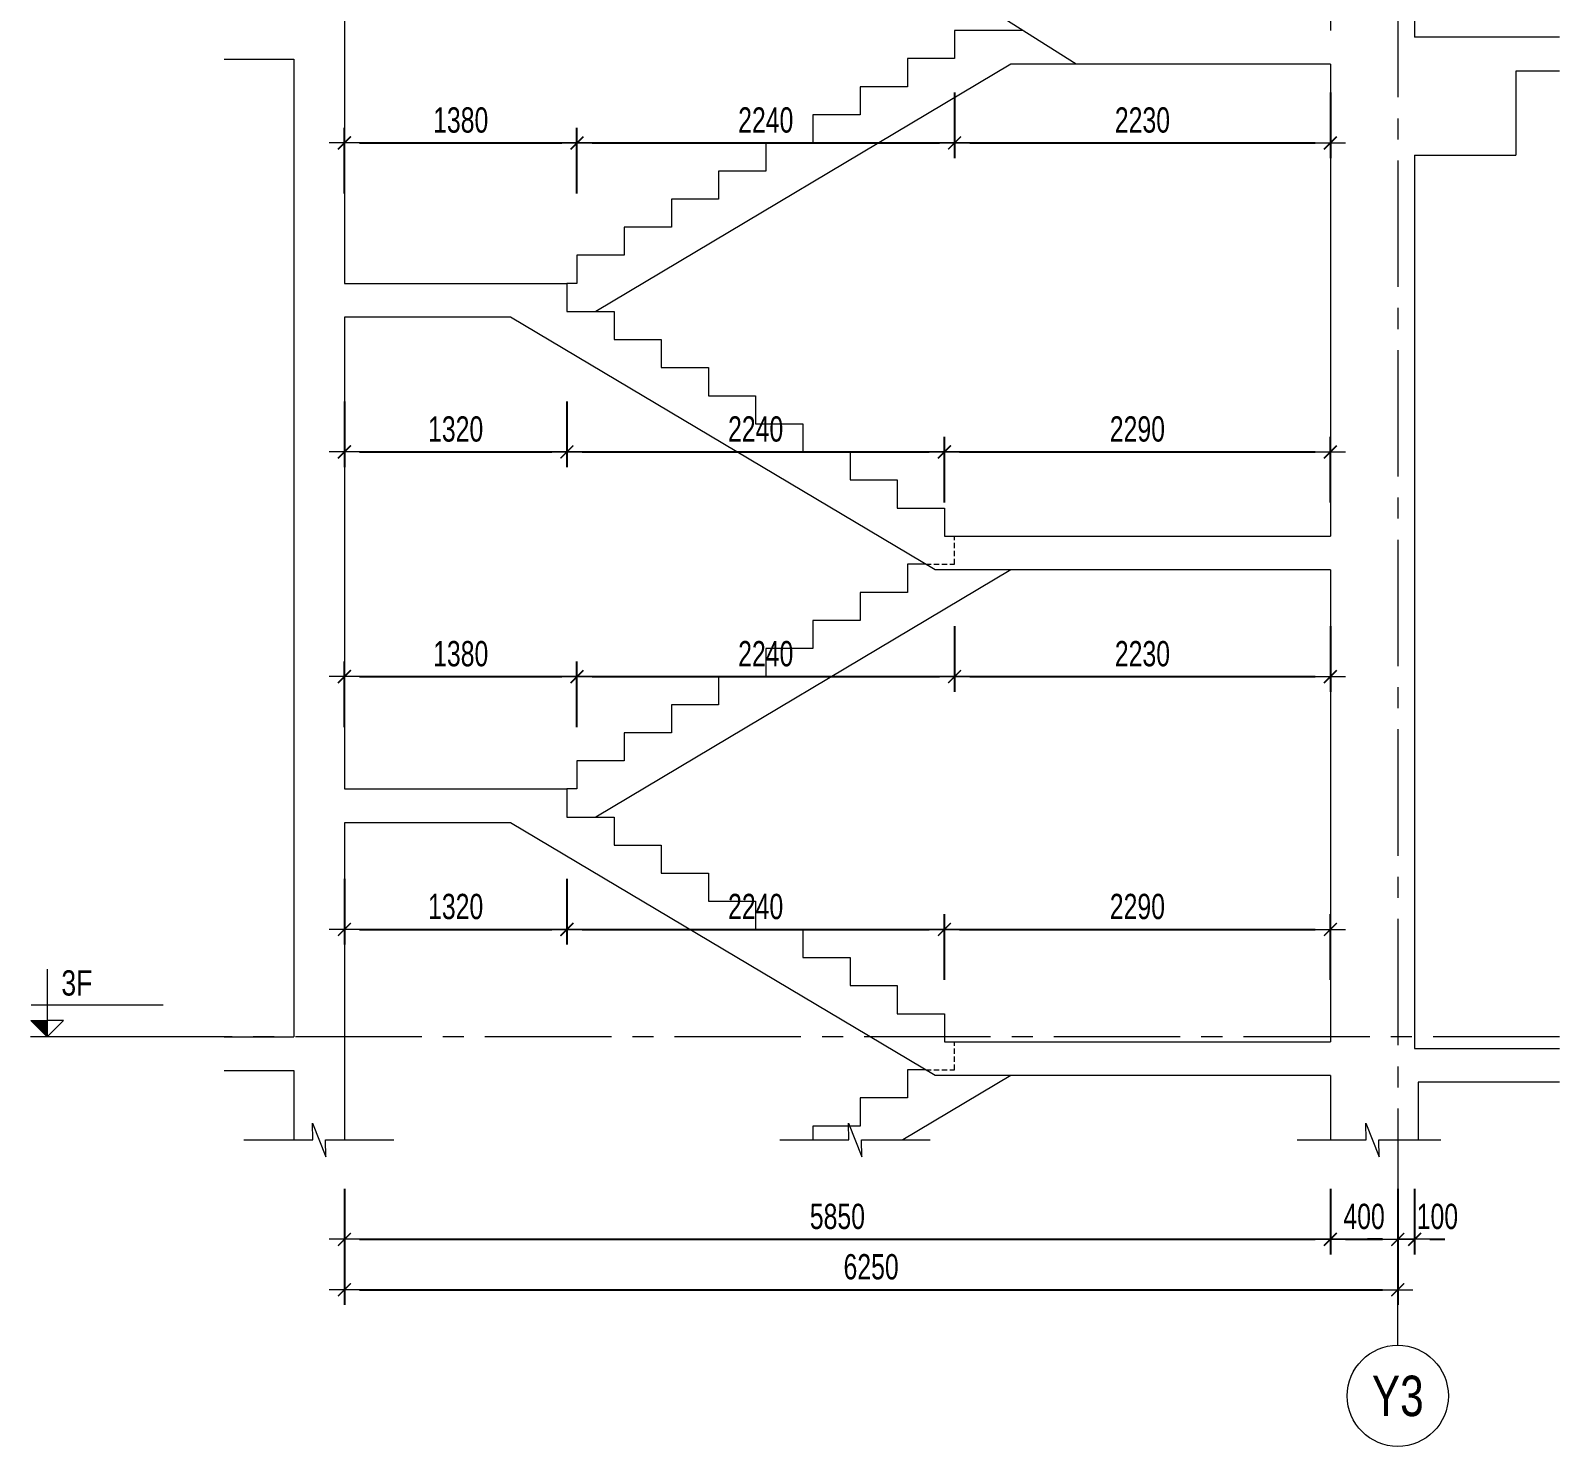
# Model space of a CAD drawing. Header units: millimetres. Extents: x -179076 to 254975, y -18667 to 296191.
# Drawn here: x 71676 to 80747, y 227612 to 236013 of the extents above; entities that cross this region are included whole.
import ezdxf
from ezdxf.enums import TextEntityAlignment as Align

# ---------------------------------------------------------------- set-up
doc = ezdxf.new("R2010")
doc.units = ezdxf.units.MM
doc.linetypes.add('CENTER2', pattern=[1.125, 0.75, -0.125, 0.125, -0.125])
doc.linetypes.add('HIDDEN2', pattern=[4.762499999999999, 3.175, -1.5875])
doc.layers.get('Defpoints').update_dxf_attribs({"color": 151, "lineweight": 9})
for name, color, linetype, lineweight in [('NDC_S_ANNO', 7, 'Continuous', 20), ('NDC_S_AXIS', 5, 'CENTER2', 13), ('NDC_S_CONTINUOUS', 3, 'Continuous', 20), ('NDC_S_DIM', 1, 'Continuous', 15), ('NDC_S_HIDDEN', 8, 'HIDDEN2', 13), ('NDC_S_SLAB', 2, 'Continuous', 20), ('NDC_S_SYMBOL', 1, 'Continuous', 15), ('NDC_S_TEXT SYMBOL', 7, 'Continuous', 20), ('NDC_S_VN TEXT', 7, 'Continuous', 20)]:
    doc.layers.add(name, color=color, linetype=linetype, lineweight=lineweight)
doc.styles.add('NDC_ANNO', font='', dxfattribs={"width": 0.8})
doc.styles.add('NDC_DIM', font='', dxfattribs={"width": 0.75})
doc.styles.get('NDC_ANNO').set_extended_font_data('Dotum')
doc.styles.get('NDC_DIM').set_extended_font_data('Dotum')
doc.dimstyles.new('NDC_dim_60', dxfattribs={"dimscale": 60, "dimtxt": 2.5, "dimasz": 1.5, "dimexe": 1.5, "dimexo": 2.5, "dimgap": 1, "dimtad": 1, "dimdec": 0, "dimzin": 0, "dimdsep": 46, "dimtxsty": 'NDC_DIM', "dimblk": 'DIMMARK', "dimcen": 0.09, "dimdle": 1.2, "dimclrd": 1, "dimclre": 1, "dimclrt": 3, "dimadec": 0, "dimazin": 0, "dimtfac": 1, "dimtdec": 0, "dimtix": 1, "dimtofl": 0, "dimtmove": 0, "dimatfit": 3, "dimfxl": 5, "dimfxlon": 1, "dimtolj": 1, "dimtzin": 0, "dimarcsym": 0})

# ---------------------------------------------------------------- blocks, each defined once
blk = doc.blocks.new('kata_block_CT')
at = {"layer": 'NDC_S_ANNO'}
blk.add_hatch(color=3, dxfattribs=at).paths.add_polyline_path([(0, 1.596954857557648), (-1.612010908633238, 1.596954857557648), (0, 0)])
at = {"layer": 'NDC_S_ANNO', "ltscale": 50}
h = blk.add_hatch(dxfattribs=at)
h.set_pattern_fill('ANSI31', color=256, scale=1.406250541793835, style=0)
h.set_pattern_definition([(45.00000000000001, (0, 5.456968210637569e-12), (-3.157122508925224, 3.157122508925225), [])])
h.paths.add_polyline_path([(0, 1.596954857557648), (0, 0), (1.612010908924276, 1.596954857557648)])
for p, q in [((-1.592704896858777, 3.140833880479477), (11.46947077315417, 3.140833880479477)), ((11.56125648126181, 5.456968210637569e-12), (-1.63869572513795, 5.456968210637569e-12))]:
    blk.add_line(p, q, dxfattribs=at)
for points in [[(0, 6.69495074864426), (0, 0)], [(0, 0), (-1.612010908924276, 1.596954857557648), (0, 1.596954857557648)], [(0, 0), (1.612010908924276, 1.596954857557648), (0, 1.596954857557648)]]:
    blk.add_lwpolyline(points, dxfattribs=at)
at = {"layer": 'NDC_S_ANNO', "color": 8, "ltscale": 50}
blk.add_lwpolyline([(0, 0), (-1.612010908633238, 1.596954857557648), (0, 1.596954857557648)], dxfattribs=at)
at = {"layer": 'NDC_S_TEXT SYMBOL', "color": 3, "style": 'NDC_ANNO', "width": 0.8}
blk.add_attdef('CT', (1.409564409346785, 4.068271311703938), '', height=2.5, dxfattribs=at)
blk = doc.blocks.new('DIMMARK')
at = {"layer": 'NDC_S_DIM', "color": 1}
blk.add_line((-1.5, 0), (1, 0), dxfattribs=at)
at = {"layer": 'NDC_S_DIM', "color": 2, "const_width": 0.1}
blk.add_lwpolyline([(-0.4242640687119285, -0.4242640687119285), (0.4242640687119285, 0.4242640687119285)], dxfattribs=at)
blk = doc.blocks.new('*D890')
at = {"layer": 'Defpoints', "color": 0, "transparency": 16777216}
for p in [(73537.7285779498, 230095.9025790282), (79387.72857788013, 230095.9025790282), (79387.72857788013, 228841.2644288179)]:
    blk.add_point(p, dxfattribs=at)
at = {"layer": 'NDC_S_DIM', "color": 1, "lineweight": -2, "transparency": 16777216}
for p, q in [((73537.7285779498, 229141.2644288179), (73537.7285779498, 228751.2644288179)), ((79387.72857788013, 229141.2644288179), (79387.72857788013, 228751.2644288179)), ((73627.7285779498, 228841.2644288179), (79297.72857788013, 228841.2644288179))]:
    blk.add_line(p, q, dxfattribs=at)
at = {"layer": 'NDC_S_DIM', "color": 1, "lineweight": -2, "transparency": 16777216, "xscale": 90, "yscale": 90, "zscale": 90, "rotation": 180}
blk.add_blockref('DIMMARK', (73537.7285779498, 228841.2644288179), dxfattribs=at)
at = {"layer": 'NDC_S_DIM', "color": 1, "lineweight": -2, "transparency": 16777216, "xscale": 90, "yscale": 90, "zscale": 90}
blk.add_blockref('DIMMARK', (79387.72857788013, 228841.2644288179), dxfattribs=at)
at = {"layer": 'NDC_S_DIM', "color": 3, "transparency": 16777216, "insert": (76462.72857791497, 228976.3661927256), "char_height": 150, "attachment_point": 5, "style": 'NDC_DIM'}
blk.add_mtext('\\A1;5850', dxfattribs=at)
blk = doc.blocks.new('*D891')
at = {"layer": 'Defpoints', "color": 0, "transparency": 16777216}
for p in [(79787.72857789573, 230445.9025798955), (79387.72857788013, 230095.9025790282), (79787.72857789573, 228841.2644288179)]:
    blk.add_point(p, dxfattribs=at)
at = {"layer": 'NDC_S_DIM', "color": 1, "lineweight": -2, "transparency": 16777216}
for p, q in [((79387.72857788013, 229141.2644288179), (79387.72857788013, 228751.2644288179)), ((79787.72857789573, 229141.2644288179), (79787.72857789573, 228751.2644288179)), ((79477.72857788013, 228841.2644288179), (79697.72857789573, 228841.2644288179))]:
    blk.add_line(p, q, dxfattribs=at)
at = {"layer": 'NDC_S_DIM', "color": 1, "lineweight": -2, "transparency": 16777216, "xscale": 90, "yscale": 90, "zscale": 90, "rotation": 180}
blk.add_blockref('DIMMARK', (79387.72857788013, 228841.2644288179), dxfattribs=at)
at = {"layer": 'NDC_S_DIM', "color": 1, "lineweight": -2, "transparency": 16777216, "xscale": 90, "yscale": 90, "zscale": 90}
blk.add_blockref('DIMMARK', (79787.72857789573, 228841.2644288179), dxfattribs=at)
at = {"layer": 'NDC_S_DIM', "color": 3, "transparency": 16777216, "insert": (79587.72857788793, 228976.3661927256), "char_height": 150, "attachment_point": 5, "style": 'NDC_DIM'}
blk.add_mtext('\\A1;400', dxfattribs=at)
blk = doc.blocks.new('*D892')
at = {"layer": 'Defpoints', "color": 0, "transparency": 16777216}
for p in [(79787.72857789573, 230445.9025798955), (73537.7285779498, 230095.9025790284), (79787.72857789573, 228542.4764846535)]:
    blk.add_point(p, dxfattribs=at)
at = {"layer": 'NDC_S_DIM', "color": 1, "lineweight": -2, "transparency": 16777216}
for p, q in [((73537.7285779498, 228842.4764846535), (73537.7285779498, 228452.4764846535)), ((79787.72857789573, 228842.4764846535), (79787.72857789573, 228452.4764846535)), ((73627.7285779498, 228542.4764846535), (79697.72857789573, 228542.4764846535))]:
    blk.add_line(p, q, dxfattribs=at)
at = {"layer": 'NDC_S_DIM', "color": 1, "lineweight": -2, "transparency": 16777216, "xscale": 90, "yscale": 90, "zscale": 90, "rotation": 180}
blk.add_blockref('DIMMARK', (73537.7285779498, 228542.4764846535), dxfattribs=at)
at = {"layer": 'NDC_S_DIM', "color": 1, "lineweight": -2, "transparency": 16777216, "xscale": 90, "yscale": 90, "zscale": 90}
blk.add_blockref('DIMMARK', (79787.72857789573, 228542.4764846535), dxfattribs=at)
at = {"layer": 'NDC_S_DIM', "color": 3, "transparency": 16777216, "insert": (76662.72857792277, 228677.5782485612), "char_height": 150, "attachment_point": 5, "style": 'NDC_DIM'}
blk.add_mtext('\\A1;6250', dxfattribs=at)
blk = doc.blocks.new('*U187')
at = {"layer": 'NDC_S_SYMBOL'}
blk.add_line((3.061616997868383e-16, 5), (4.286263797015736e-16, 9), dxfattribs=at)
blk.add_circle((0, 0), 5, dxfattribs=at)
at = {"layer": 'NDC_S_TEXT SYMBOL', "color": 7, "style": 'NDC_ANNO', "width": 0.8}
blk.add_attdef('GRID', text='', height=4, dxfattribs=at).set_placement((0, 0), align=Align.MIDDLE)
blk = doc.blocks.new('*D893')
at = {"layer": 'Defpoints', "color": 0, "transparency": 16777216}
for p in [(79787.72857789573, 230445.9025798955), (79887.72857789573, 229431.4397375238), (79887.72857789573, 228841.2644288179)]:
    blk.add_point(p, dxfattribs=at)
at = {"layer": 'NDC_S_DIM', "color": 1, "lineweight": -2, "transparency": 16777216}
for p, q in [((79787.72857789573, 229141.2644288179), (79787.72857789573, 228751.2644288179)), ((79887.72857789573, 229141.2644288179), (79887.72857789573, 228751.2644288179)), ((79697.72857789573, 228841.2644288179), (79607.72857789573, 228841.2644288179)), ((79977.72857789573, 228841.2644288179), (80067.72857789573, 228841.2644288179))]:
    blk.add_line(p, q, dxfattribs=at)
at = {"layer": 'NDC_S_DIM', "color": 1, "lineweight": -2, "transparency": 16777216, "xscale": 90, "yscale": 90, "zscale": 90}
blk.add_blockref('DIMMARK', (79787.72857789573, 228841.2644288179), dxfattribs=at)
at = {"layer": 'NDC_S_DIM', "color": 1, "lineweight": -2, "transparency": 16777216, "xscale": 90, "yscale": 90, "zscale": 90, "rotation": 180}
blk.add_blockref('DIMMARK', (79887.72857789573, 228841.2644288179), dxfattribs=at)
at = {"layer": 'NDC_S_DIM', "color": 3, "transparency": 16777216, "insert": (80022.72857789573, 228976.3661927256), "char_height": 150, "attachment_point": 5, "style": 'NDC_DIM'}
blk.add_mtext('\\A1;100', dxfattribs=at)
blk = doc.blocks.new('*D995')
at = {"layer": 'Defpoints', "color": 0, "transparency": 16777216}
for p in [(74917.72857790632, 235346.8303888805), (73537.73150399135, 234513.4970555475), (74917.72857790632, 234513.4970555475)]:
    blk.add_point(p, dxfattribs=at)
at = {"layer": 'NDC_S_DIM', "color": 1, "lineweight": -2, "transparency": 16777216}
for p, q in [((73537.73150399135, 235046.8303888805), (73537.73150399135, 235436.8303888805)), ((74917.72857790632, 235046.8303888805), (74917.72857790632, 235436.8303888805)), ((73627.73150399135, 235346.8303888805), (74827.72857790632, 235346.8303888805))]:
    blk.add_line(p, q, dxfattribs=at)
at = {"layer": 'NDC_S_DIM', "color": 1, "lineweight": -2, "transparency": 16777216, "xscale": 90, "yscale": 90, "zscale": 90, "rotation": 180}
blk.add_blockref('DIMMARK', (73537.73150399135, 235346.8303888805), dxfattribs=at)
at = {"layer": 'NDC_S_DIM', "color": 1, "lineweight": -2, "transparency": 16777216, "xscale": 90, "yscale": 90, "zscale": 90}
blk.add_blockref('DIMMARK', (74917.72857790632, 235346.8303888805), dxfattribs=at)
at = {"layer": 'NDC_S_DIM', "color": 3, "transparency": 16777216, "insert": (74227.73004094884, 235481.9321527882), "char_height": 150, "attachment_point": 5, "style": 'NDC_DIM'}
blk.add_mtext('\\A1;1380', dxfattribs=at)
blk = doc.blocks.new('*D996')
at = {"layer": 'Defpoints', "color": 0, "transparency": 16777216}
for p in [(77157.72857790632, 236013.497055547), (77157.72857790632, 235346.8303888805), (74917.72857790632, 234513.4970555475)]:
    blk.add_point(p, dxfattribs=at)
at = {"layer": 'NDC_S_DIM', "color": 1, "lineweight": -2, "transparency": 16777216}
for p, q in [((77157.72857790632, 235646.8303888805), (77157.72857790632, 235256.8303888805)), ((74917.72857790632, 235046.8303888805), (74917.72857790632, 235436.8303888805)), ((75007.72857790632, 235346.8303888805), (77067.72857790632, 235346.8303888805))]:
    blk.add_line(p, q, dxfattribs=at)
at = {"layer": 'NDC_S_DIM', "color": 1, "lineweight": -2, "transparency": 16777216, "xscale": 90, "yscale": 90, "zscale": 90, "rotation": 180}
blk.add_blockref('DIMMARK', (74917.72857790632, 235346.8303888805), dxfattribs=at)
at = {"layer": 'NDC_S_DIM', "color": 1, "lineweight": -2, "transparency": 16777216, "xscale": 90, "yscale": 90, "zscale": 90}
blk.add_blockref('DIMMARK', (77157.72857790632, 235346.8303888805), dxfattribs=at)
at = {"layer": 'NDC_S_DIM', "color": 3, "transparency": 16777216, "insert": (76037.72857790632, 235481.9321527882), "char_height": 150, "attachment_point": 5, "style": 'NDC_DIM'}
blk.add_mtext('\\A1;2240', dxfattribs=at)
blk = doc.blocks.new('*D997')
at = {"layer": 'Defpoints', "color": 0, "transparency": 16777216}
for p in [(77157.72857790632, 236013.497055547), (79387.73443004984, 235813.4970555449), (79387.73443004984, 235346.8303888805)]:
    blk.add_point(p, dxfattribs=at)
at = {"layer": 'NDC_S_DIM', "color": 1, "lineweight": -2, "transparency": 16777216}
for p, q in [((77157.72857790632, 235646.8303888805), (77157.72857790632, 235256.8303888805)), ((79387.73443004984, 235646.8303888805), (79387.73443004984, 235256.8303888805)), ((77247.72857790632, 235346.8303888805), (79297.73443004984, 235346.8303888805))]:
    blk.add_line(p, q, dxfattribs=at)
at = {"layer": 'NDC_S_DIM', "color": 1, "lineweight": -2, "transparency": 16777216, "xscale": 90, "yscale": 90, "zscale": 90, "rotation": 180}
blk.add_blockref('DIMMARK', (77157.72857790632, 235346.8303888805), dxfattribs=at)
at = {"layer": 'NDC_S_DIM', "color": 1, "lineweight": -2, "transparency": 16777216, "xscale": 90, "yscale": 90, "zscale": 90}
blk.add_blockref('DIMMARK', (79387.73443004984, 235346.8303888805), dxfattribs=at)
at = {"layer": 'NDC_S_DIM', "color": 3, "transparency": 16777216, "insert": (78272.73150397808, 235481.9321527882), "char_height": 150, "attachment_point": 5, "style": 'NDC_DIM'}
blk.add_mtext('\\A1;2230', dxfattribs=at)
blk = doc.blocks.new('*D998')
at = {"layer": 'Defpoints', "color": 0, "transparency": 16777216}
for p in [(73537.73150399135, 234513.4970555475), (74857.72857790632, 234513.4970555475), (74857.72857790632, 233513.4970555479)]:
    blk.add_point(p, dxfattribs=at)
at = {"layer": 'NDC_S_DIM', "color": 1, "lineweight": -2, "transparency": 16777216}
for p, q in [((73537.73150399135, 233813.4970555479), (73537.73150399135, 233423.4970555479)), ((74857.72857790632, 233813.4970555479), (74857.72857790632, 233423.4970555479)), ((73627.73150399135, 233513.4970555479), (74767.72857790632, 233513.4970555479))]:
    blk.add_line(p, q, dxfattribs=at)
at = {"layer": 'NDC_S_DIM', "color": 1, "lineweight": -2, "transparency": 16777216, "xscale": 90, "yscale": 90, "zscale": 90, "rotation": 180}
blk.add_blockref('DIMMARK', (73537.73150399135, 233513.4970555479), dxfattribs=at)
at = {"layer": 'NDC_S_DIM', "color": 1, "lineweight": -2, "transparency": 16777216, "xscale": 90, "yscale": 90, "zscale": 90}
blk.add_blockref('DIMMARK', (74857.72857790632, 233513.4970555479), dxfattribs=at)
at = {"layer": 'NDC_S_DIM', "color": 3, "transparency": 16777216, "insert": (74197.73004094884, 233648.5988194556), "char_height": 150, "attachment_point": 5, "style": 'NDC_DIM'}
blk.add_mtext('\\A1;1320', dxfattribs=at)
blk = doc.blocks.new('*D999')
at = {"layer": 'Defpoints', "color": 0, "transparency": 16777216}
for p in [(74857.72857790632, 234513.4970555475), (77097.72857790632, 233513.4970555479), (77097.72857790632, 233013.497055546)]:
    blk.add_point(p, dxfattribs=at)
at = {"layer": 'NDC_S_DIM', "color": 1, "lineweight": -2, "transparency": 16777216}
for p, q in [((74857.72857790632, 233813.4970555479), (74857.72857790632, 233423.4970555479)), ((77097.72857790632, 233213.4970555479), (77097.72857790632, 233603.4970555479)), ((74947.72857790632, 233513.4970555479), (77007.72857790632, 233513.4970555479))]:
    blk.add_line(p, q, dxfattribs=at)
at = {"layer": 'NDC_S_DIM', "color": 1, "lineweight": -2, "transparency": 16777216, "xscale": 90, "yscale": 90, "zscale": 90, "rotation": 180}
blk.add_blockref('DIMMARK', (74857.72857790632, 233513.4970555479), dxfattribs=at)
at = {"layer": 'NDC_S_DIM', "color": 1, "lineweight": -2, "transparency": 16777216, "xscale": 90, "yscale": 90, "zscale": 90}
blk.add_blockref('DIMMARK', (77097.72857790632, 233513.4970555479), dxfattribs=at)
at = {"layer": 'NDC_S_DIM', "color": 3, "transparency": 16777216, "insert": (75977.72857790632, 233648.5988194556), "char_height": 150, "attachment_point": 5, "style": 'NDC_DIM'}
blk.add_mtext('\\A1;2240', dxfattribs=at)
blk = doc.blocks.new('*D1000')
at = {"layer": 'Defpoints', "color": 0, "transparency": 16777216}
for p in [(79387.72857788013, 233513.4970555479), (77097.72857790632, 233013.497055546), (79387.72857788013, 233013.497055546)]:
    blk.add_point(p, dxfattribs=at)
at = {"layer": 'NDC_S_DIM', "color": 1, "lineweight": -2, "transparency": 16777216}
for p, q in [((77097.72857790632, 233213.4970555479), (77097.72857790632, 233603.4970555479)), ((79387.72857788013, 233213.4970555479), (79387.72857788013, 233603.4970555479)), ((77187.72857790632, 233513.4970555479), (79297.72857788013, 233513.4970555479))]:
    blk.add_line(p, q, dxfattribs=at)
at = {"layer": 'NDC_S_DIM', "color": 1, "lineweight": -2, "transparency": 16777216, "xscale": 90, "yscale": 90, "zscale": 90, "rotation": 180}
blk.add_blockref('DIMMARK', (77097.72857790632, 233513.4970555479), dxfattribs=at)
at = {"layer": 'NDC_S_DIM', "color": 1, "lineweight": -2, "transparency": 16777216, "xscale": 90, "yscale": 90, "zscale": 90}
blk.add_blockref('DIMMARK', (79387.72857788013, 233513.4970555479), dxfattribs=at)
at = {"layer": 'NDC_S_DIM', "color": 3, "transparency": 16777216, "insert": (78242.72857789323, 233648.5988194556), "char_height": 150, "attachment_point": 5, "style": 'NDC_DIM'}
blk.add_mtext('\\A1;2290', dxfattribs=at)
blk = doc.blocks.new('*D1001')
at = {"layer": 'Defpoints', "color": 0, "transparency": 16777216}
for p in [(74917.72857790632, 232180.1637222151), (73537.73150399135, 231513.4970555487), (74917.72857790632, 231513.4970555487)]:
    blk.add_point(p, dxfattribs=at)
at = {"layer": 'NDC_S_DIM', "color": 1, "lineweight": -2, "transparency": 16777216}
for p, q in [((73537.73150399135, 231880.1637222151), (73537.73150399135, 232270.1637222151)), ((74917.72857790632, 231880.1637222151), (74917.72857790632, 232270.1637222151)), ((73627.73150399135, 232180.1637222151), (74827.72857790632, 232180.1637222151))]:
    blk.add_line(p, q, dxfattribs=at)
at = {"layer": 'NDC_S_DIM', "color": 1, "lineweight": -2, "transparency": 16777216, "xscale": 90, "yscale": 90, "zscale": 90, "rotation": 180}
blk.add_blockref('DIMMARK', (73537.73150399135, 232180.1637222151), dxfattribs=at)
at = {"layer": 'NDC_S_DIM', "color": 1, "lineweight": -2, "transparency": 16777216, "xscale": 90, "yscale": 90, "zscale": 90}
blk.add_blockref('DIMMARK', (74917.72857790632, 232180.1637222151), dxfattribs=at)
at = {"layer": 'NDC_S_DIM', "color": 3, "transparency": 16777216, "insert": (74227.73004094884, 232315.2654861228), "char_height": 150, "attachment_point": 5, "style": 'NDC_DIM'}
blk.add_mtext('\\A1;1380', dxfattribs=at)
blk = doc.blocks.new('*D1002')
at = {"layer": 'Defpoints', "color": 0, "transparency": 16777216}
for p in [(77157.72857790632, 232846.8303888815), (77157.72857790632, 232180.1637222151), (74917.72857790632, 231513.4970555487)]:
    blk.add_point(p, dxfattribs=at)
at = {"layer": 'NDC_S_DIM', "color": 1, "lineweight": -2, "transparency": 16777216}
for p, q in [((77157.72857790632, 232480.1637222151), (77157.72857790632, 232090.1637222151)), ((74917.72857790632, 231880.1637222151), (74917.72857790632, 232270.1637222151)), ((75007.72857790632, 232180.1637222151), (77067.72857790632, 232180.1637222151))]:
    blk.add_line(p, q, dxfattribs=at)
at = {"layer": 'NDC_S_DIM', "color": 1, "lineweight": -2, "transparency": 16777216, "xscale": 90, "yscale": 90, "zscale": 90, "rotation": 180}
blk.add_blockref('DIMMARK', (74917.72857790632, 232180.1637222151), dxfattribs=at)
at = {"layer": 'NDC_S_DIM', "color": 1, "lineweight": -2, "transparency": 16777216, "xscale": 90, "yscale": 90, "zscale": 90}
blk.add_blockref('DIMMARK', (77157.72857790632, 232180.1637222151), dxfattribs=at)
at = {"layer": 'NDC_S_DIM', "color": 3, "transparency": 16777216, "insert": (76037.72857790632, 232315.2654861228), "char_height": 150, "attachment_point": 5, "style": 'NDC_DIM'}
blk.add_mtext('\\A1;2240', dxfattribs=at)
blk = doc.blocks.new('*D1003')
at = {"layer": 'Defpoints', "color": 0, "transparency": 16777216}
for p in [(77157.72857790632, 232846.8303888815), (79387.72857788013, 232813.497055546), (79387.72857788013, 232180.1637222151)]:
    blk.add_point(p, dxfattribs=at)
at = {"layer": 'NDC_S_DIM', "color": 1, "lineweight": -2, "transparency": 16777216}
for p, q in [((77157.72857790632, 232480.1637222151), (77157.72857790632, 232090.1637222151)), ((79387.72857788013, 232480.1637222151), (79387.72857788013, 232090.1637222151)), ((77247.72857790632, 232180.1637222151), (79297.72857788013, 232180.1637222151))]:
    blk.add_line(p, q, dxfattribs=at)
at = {"layer": 'NDC_S_DIM', "color": 1, "lineweight": -2, "transparency": 16777216, "xscale": 90, "yscale": 90, "zscale": 90, "rotation": 180}
blk.add_blockref('DIMMARK', (77157.72857790632, 232180.1637222151), dxfattribs=at)
at = {"layer": 'NDC_S_DIM', "color": 1, "lineweight": -2, "transparency": 16777216, "xscale": 90, "yscale": 90, "zscale": 90}
blk.add_blockref('DIMMARK', (79387.72857788013, 232180.1637222151), dxfattribs=at)
at = {"layer": 'NDC_S_DIM', "color": 3, "transparency": 16777216, "insert": (78272.72857789323, 232315.2654861228), "char_height": 150, "attachment_point": 5, "style": 'NDC_DIM'}
blk.add_mtext('\\A1;2230', dxfattribs=at)
blk = doc.blocks.new('*D1004')
at = {"layer": 'Defpoints', "color": 0, "transparency": 16777216}
for p in [(73537.73150399135, 231513.4970555487), (74857.72857790632, 231513.4970555487), (74857.72857790632, 230680.1637222157)]:
    blk.add_point(p, dxfattribs=at)
at = {"layer": 'NDC_S_DIM', "color": 1, "lineweight": -2, "transparency": 16777216}
for p, q in [((73537.73150399135, 230980.1637222157), (73537.73150399135, 230590.1637222157)), ((74857.72857790632, 230980.1637222157), (74857.72857790632, 230590.1637222157)), ((73627.73150399135, 230680.1637222157), (74767.72857790632, 230680.1637222157))]:
    blk.add_line(p, q, dxfattribs=at)
at = {"layer": 'NDC_S_DIM', "color": 1, "lineweight": -2, "transparency": 16777216, "xscale": 90, "yscale": 90, "zscale": 90, "rotation": 180}
blk.add_blockref('DIMMARK', (73537.73150399135, 230680.1637222157), dxfattribs=at)
at = {"layer": 'NDC_S_DIM', "color": 1, "lineweight": -2, "transparency": 16777216, "xscale": 90, "yscale": 90, "zscale": 90}
blk.add_blockref('DIMMARK', (74857.72857790632, 230680.1637222157), dxfattribs=at)
at = {"layer": 'NDC_S_DIM', "color": 3, "transparency": 16777216, "insert": (74197.73004094884, 230815.2654861234), "char_height": 150, "attachment_point": 5, "style": 'NDC_DIM'}
blk.add_mtext('\\A1;1320', dxfattribs=at)
blk = doc.blocks.new('*D1005')
at = {"layer": 'Defpoints', "color": 0, "transparency": 16777216}
for p in [(74857.72857790632, 231513.4970555487), (77097.72857790632, 230680.1637222157), (77097.72857790632, 230013.4970555472)]:
    blk.add_point(p, dxfattribs=at)
at = {"layer": 'NDC_S_DIM', "color": 1, "lineweight": -2, "transparency": 16777216}
for p, q in [((74857.72857790632, 230980.1637222157), (74857.72857790632, 230590.1637222157)), ((77097.72857790632, 230380.1637222157), (77097.72857790632, 230770.1637222157)), ((74947.72857790632, 230680.1637222157), (77007.72857790632, 230680.1637222157))]:
    blk.add_line(p, q, dxfattribs=at)
at = {"layer": 'NDC_S_DIM', "color": 1, "lineweight": -2, "transparency": 16777216, "xscale": 90, "yscale": 90, "zscale": 90, "rotation": 180}
blk.add_blockref('DIMMARK', (74857.72857790632, 230680.1637222157), dxfattribs=at)
at = {"layer": 'NDC_S_DIM', "color": 1, "lineweight": -2, "transparency": 16777216, "xscale": 90, "yscale": 90, "zscale": 90}
blk.add_blockref('DIMMARK', (77097.72857790632, 230680.1637222157), dxfattribs=at)
at = {"layer": 'NDC_S_DIM', "color": 3, "transparency": 16777216, "insert": (75977.72857790632, 230815.2654861234), "char_height": 150, "attachment_point": 5, "style": 'NDC_DIM'}
blk.add_mtext('\\A1;2240', dxfattribs=at)
blk = doc.blocks.new('*D1006')
at = {"layer": 'Defpoints', "color": 0, "transparency": 16777216}
for p in [(79387.72857788013, 230680.1637222157), (77097.72857790632, 230013.4970555472), (79387.72857788013, 230013.4970555472)]:
    blk.add_point(p, dxfattribs=at)
at = {"layer": 'NDC_S_DIM', "color": 1, "lineweight": -2, "transparency": 16777216}
for p, q in [((77097.72857790632, 230380.1637222157), (77097.72857790632, 230770.1637222157)), ((79387.72857788013, 230380.1637222157), (79387.72857788013, 230770.1637222157)), ((77187.72857790632, 230680.1637222157), (79297.72857788013, 230680.1637222157))]:
    blk.add_line(p, q, dxfattribs=at)
at = {"layer": 'NDC_S_DIM', "color": 1, "lineweight": -2, "transparency": 16777216, "xscale": 90, "yscale": 90, "zscale": 90, "rotation": 180}
blk.add_blockref('DIMMARK', (77097.72857790632, 230680.1637222157), dxfattribs=at)
at = {"layer": 'NDC_S_DIM', "color": 1, "lineweight": -2, "transparency": 16777216, "xscale": 90, "yscale": 90, "zscale": 90}
blk.add_blockref('DIMMARK', (79387.72857788013, 230680.1637222157), dxfattribs=at)
at = {"layer": 'NDC_S_DIM', "color": 3, "transparency": 16777216, "insert": (78242.72857789323, 230815.2654861234), "char_height": 150, "attachment_point": 5, "style": 'NDC_DIM'}
blk.add_mtext('\\A1;2290', dxfattribs=at)

msp = doc.modelspace()

# ---------------------------------------------------------------- linework, layer by layer
at = {"layer": 'NDC_S_AXIS', "ltscale": 1000}
for p, q in [((79787.72857789573, 259992.714295906), (79787.72857789567, 228502.5188491822)), ((80746.79630131769, 230043.497055547), (71679.57979098096, 230043.497055547))]:
    msp.add_line(p, q, dxfattribs=at)
at = {"layer": 'NDC_S_CONTINUOUS'}
for p, q in [((77492.74775901815, 235813.4970555449), (75028.74775902164, 234346.8303888808)), ((77879.79177096637, 235813.4970555449), (77492.74775901815, 235813.4970555449)), ((77492.74775901804, 232813.497055546), (75028.74775902164, 231346.8303888821)), ((77492.74775901815, 229813.4970555449), (76850.89146458608, 229431.4397374307))]:
    msp.add_line(p, q, dxfattribs=at)
for points in [[(77563.5564768461, 236013.497055547), (77157.72857790632, 236013.497055547), (77157.72857790632, 235846.8303888803), (76877.72857790632, 235846.8303888803), (76877.72857790632, 235680.1637222137), (76597.72857790632, 235680.1637222137), (76597.72857790632, 235513.4970555471), (76317.72857790632, 235513.4970555471), (76317.72857790632, 235346.8303888805), (76037.72857790632, 235346.8303888805), (76037.72857790632, 235180.1637222138), (75757.72857790632, 235180.1637222138), (75757.72857790632, 235013.4970555473), (75477.72857790632, 235013.4970555473), (75477.72857790632, 234846.8303888807), (75197.72857790632, 234846.8303888807), (75197.72857790632, 234680.1637222141), (74917.72857790632, 234680.1637222141), (74917.72857790632, 234513.4970555475), (74857.72857790632, 234513.4970555475)], [(76986.70939678751, 232846.8303888815), (76877.72857790632, 232846.8303888815), (76877.72857790632, 232680.1637222149), (76597.72857790632, 232680.1637222149), (76597.72857790632, 232513.4970555482), (76317.72857790632, 232513.4970555482), (76317.72857790632, 232346.8303888817), (76037.72857790632, 232346.8303888817), (76037.72857790632, 232180.1637222151), (75757.72857790632, 232180.1637222151), (75757.72857790632, 232013.4970555485), (75477.72857790632, 232013.4970555485), (75477.72857790632, 231846.8303888818), (75197.72857790632, 231846.8303888818), (75197.72857790632, 231680.1637222152), (74917.72857790632, 231680.1637222152), (74917.72857790632, 231513.4970555487), (74857.72857790632, 231513.4970555487)], [(76986.70939679147, 229846.8303888803), (76877.72857790632, 229846.8303888803), (76877.72857790632, 229680.1637222137), (76597.72857790632, 229680.1637222137), (76597.72857790632, 229513.4970555471), (76317.72857790632, 229513.4970555471), (76317.72857790632, 229431.4397374307)]]:
    msp.add_lwpolyline(points, dxfattribs=at)
at = {"layer": 'NDC_S_HIDDEN', "ltscale": 10}
for points in [[(76986.70939679118, 232846.8303888815), (77157.72857790632, 232846.8303888815), (77157.72857790632, 233009.3303888815)], [(76986.70939679118, 229846.8303888803), (77157.72857790632, 229846.8303888803), (77157.72857790632, 230009.3303888803)]]:
    msp.add_lwpolyline(points, dxfattribs=at)
at = {"layer": 'NDC_S_SLAB'}
for p, q in [((73537.72857791034, 237938.4970555529), (73537.72857791034, 234513.4970555475)), ((77879.79177096637, 235813.4970555449), (74519.79177096108, 237938.4970555529)), ((80746.79630131769, 235973.4970555448), (79887.72857789573, 235973.4970555448)), ((72824.61112326331, 235843.4970555471), (73237.72857801284, 235843.4970555471)), ((73237.72857794975, 235843.4970555471), (73237.72857794975, 230043.497055547)), ((79387.73443004984, 235813.4970555449), (77879.79177096637, 235813.4970555449)), ((80487.72857788013, 235773.4970555448), (80487.72857788013, 235273.4970555448)), ((79887.72857789573, 235273.4970555448), (79887.72857789573, 229973.4970555448)), ((79887.72857789573, 235273.4970555448), (80487.72857788013, 235273.4970555448)), ((74522.70939679147, 234313.4970555475), (73537.73150399135, 234313.4970555475)), ((73537.73150399135, 234313.4970555475), (73537.73150399135, 231513.4970555487)), ((77042.70939679106, 232813.497055546), (74522.70939679147, 234313.4970555475)), ((79387.72857788013, 232813.497055546), (77042.70939679106, 232813.497055546)), ((74522.70939679147, 231313.4970555487), (73537.73150399135, 231313.4970555487)), ((73537.73150399135, 231313.4970555487), (73537.73150399135, 229431.4397374773)), ((77042.70939679106, 229813.4970555472), (74522.70939679147, 231313.4970555487)), ((72824.61112326331, 230043.497055547), (73237.72857801284, 230043.497055547)), ((79887.72857789573, 229973.4970555448), (80746.79630131769, 229973.4970555448)), ((72824.61112326331, 229843.497055547), (73237.72857801284, 229843.497055547)), ((73237.72857794975, 229843.497055547), (73237.72857794975, 229431.4397374773)), ((79909.16380849102, 229773.4970555448), (79909.16380849102, 229431.4397375238))]:
    msp.add_line(p, q, dxfattribs=at)
for points in [[(80746.79630131769, 244223.4970555665), (79887.72857789573, 244223.4970555665), (79887.72857789573, 235973.4970555448)], [(74519.79177096306, 242188.4970555627), (77879.79177096288, 240063.4970555581), (79387.72857783816, 240063.4970555581), (79387.72857783816, 236013.4970555449)], [(79387.72857788013, 235813.4970555449), (79387.72857788013, 233013.497055546)], [(80746.79630131769, 235773.4970555448), (80487.72857788013, 235773.4970555448)], [(73537.73150399135, 234513.4970555475), (74857.72857790632, 234513.4970555475), (74857.72857790632, 234346.8303888808), (75137.72857790632, 234346.8303888808), (75137.72857790632, 234180.1637222143), (75417.72857790632, 234180.1637222143), (75417.72857790632, 234013.4970555477), (75697.72857790632, 234013.4970555477), (75697.72857790632, 233846.830388881), (75977.72857790632, 233846.830388881), (75977.72857790632, 233680.1637222145), (76257.72857790632, 233680.1637222145), (76257.72857790632, 233513.4970555479), (76537.72857790632, 233513.4970555479), (76537.72857790632, 233346.8303888813), (76817.72857790632, 233346.8303888813), (76817.72857790632, 233180.1637222146), (77097.72857790632, 233180.1637222146), (77097.72857790632, 233013.497055546), (79387.72857788013, 233013.497055546)], [(79387.72857788013, 232813.497055546), (79387.72857788013, 230013.4970555472)], [(73537.73150399135, 231513.4970555487), (74857.72857790632, 231513.4970555487), (74857.72857790632, 231346.8303888821), (75137.72857790632, 231346.8303888821), (75137.72857790632, 231180.1637222155), (75417.72857790632, 231180.1637222155), (75417.72857790632, 231013.4970555488), (75697.72857790632, 231013.4970555488), (75697.72857790632, 230846.8303888822), (75977.72857790632, 230846.8303888822), (75977.72857790632, 230680.1637222157), (76257.72857790632, 230680.1637222157), (76257.72857790632, 230513.4970555491), (76537.72857790632, 230513.4970555491), (76537.72857790632, 230346.8303888824), (76817.72857790632, 230346.8303888824), (76817.72857790632, 230180.1637222159), (77097.72857790632, 230180.1637222159), (77097.72857790632, 230013.4970555472), (79387.72857788013, 230013.4970555472)], [(79387.72857788013, 229813.4970555472), (77042.70939679106, 229813.4970555472)], [(79387.72857788013, 229813.4970555472), (79387.72857788013, 229431.4397375238)], [(80746.79630131769, 229773.4970555448), (79909.16380849102, 229773.4970555448)]]:
    msp.add_lwpolyline(points, dxfattribs=at)
at = {"layer": 'NDC_S_SYMBOL'}
for points in [[(72940.28739215416, 229431.4397374773), (73349.90395364474, 229431.4397374773), (73347.73004074703, 229531.4397374773), (73427.73004119407, 229331.439737291), (73425.55612792383, 229431.4397374773), (73831.84164768533, 229431.4397374773)], [(76121.21146149962, 229431.4397374307), (76530.8280229902, 229431.4397374307), (76528.6541100925, 229531.4397374307), (76608.65411053953, 229331.4397372444), (76606.4801972693, 229431.4397374307), (77012.7657170308, 229431.4397374307)], [(79190.28592907154, 229431.4397375238), (79599.90249056212, 229431.4397375238), (79597.72857766441, 229531.4397375238), (79677.72857811145, 229331.4397373376), (79675.55466484121, 229431.4397375238), (80042.47064217326, 229431.4397375238)]]:
    msp.add_lwpolyline(points, dxfattribs=at)

# ---------------------------------------------------------------- block references
at = {"layer": 'NDC_S_AXIS', "xscale": 60, "yscale": 60, "zscale": 60}
msp.add_blockref('*U187', (79787.72857789573, 227912.4764846535), dxfattribs=at).add_auto_attribs({'GRID': 'Y3'})
at = {"layer": 'NDC_S_VN TEXT', "xscale": 60, "yscale": 60, "zscale": 60}
msp.add_blockref('kata_block_CT', (71773.93327403528, 230043.497056416), dxfattribs=at).add_auto_attribs({'CT': '3F'})

# ---------------------------------------------------------------- dimensions: what is measured, and where the dimension line sits
at = {"layer": 'NDC_S_DIM'}
for base, p1, p2, picture, middle in [((77157.72857790632, 235346.8303888805), (74917.72857790632, 234513.4970555475), (77157.72857790632, 236013.497055547), '*D996', (76037.72857790632, 235481.9321527882)), ((79387.73443004984, 235346.8303888805), (77157.72857790632, 236013.497055547), (79387.73443004984, 235813.4970555449), '*D997', (78272.73150397808, 235481.9321527882)), ((77097.72857790632, 233513.4970555479), (74857.72857790632, 234513.4970555475), (77097.72857790632, 233013.497055546), '*D999', (75977.72857790632, 233648.5988194556)), ((79387.72857788013, 233513.4970555479), (77097.72857790632, 233013.497055546), (79387.72857788013, 233013.497055546), '*D1000', (78242.72857789323, 233648.5988194556)), ((77157.72857790632, 232180.1637222151), (74917.72857790632, 231513.4970555487), (77157.72857790632, 232846.8303888815), '*D1002', (76037.72857790632, 232315.2654861228)), ((79387.72857788013, 232180.1637222151), (77157.72857790632, 232846.8303888815), (79387.72857788013, 232813.497055546), '*D1003', (78272.72857789323, 232315.2654861228)), ((77097.72857790632, 230680.1637222157), (74857.72857790632, 231513.4970555487), (77097.72857790632, 230013.4970555472), '*D1005', (75977.72857790632, 230815.2654861234)), ((79387.72857788013, 230680.1637222157), (77097.72857790632, 230013.4970555472), (79387.72857788013, 230013.4970555472), '*D1006', (78242.72857789323, 230815.2654861234)), ((79787.72857789573, 228841.2644288179), (79387.72857788013, 230095.9025790282), (79787.72857789573, 230445.9025798955), '*D891', (79587.72857788793, 228976.3661927256))]:
    dim = msp.add_linear_dim(base=base, p1=p1, p2=p2, dimstyle='NDC_dim_60', override={"dimtmove": 1}, dxfattribs=at)
    dim.commit()
    dim.dimension.update_dxf_attribs({"geometry": picture, "text_midpoint": middle})
for base, p1, p2, picture, middle in [((74917.72857790632, 235346.8303888805), (73537.73150399135, 234513.4970555475), (74917.72857790632, 234513.4970555475), '*D995', (74227.73004094884, 235481.9321527882)), ((74857.72857790632, 233513.4970555479), (73537.73150399135, 234513.4970555475), (74857.72857790632, 234513.4970555475), '*D998', (74197.73004094884, 233648.5988194556)), ((74917.72857790632, 232180.1637222151), (73537.73150399135, 231513.4970555487), (74917.72857790632, 231513.4970555487), '*D1001', (74227.73004094884, 232315.2654861228)), ((74857.72857790632, 230680.1637222157), (73537.73150399135, 231513.4970555487), (74857.72857790632, 231513.4970555487), '*D1004', (74197.73004094884, 230815.2654861234)), ((79787.72857789573, 228542.4764846535), (73537.7285779498, 230095.9025790284), (79787.72857789573, 230445.9025798955), '*D892', (76662.72857792277, 228677.5782485612)), ((79387.72857788013, 228841.2644288179), (73537.7285779498, 230095.9025790282), (79387.72857788013, 230095.9025790282), '*D890', (76462.72857791497, 228976.3661927256))]:
    dim = msp.add_linear_dim(base=base, p1=p1, p2=p2, dimstyle='NDC_dim_60', dxfattribs=at)
    dim.commit()
    dim.dimension.update_dxf_attribs({"geometry": picture, "text_midpoint": middle})
dim = msp.add_linear_dim(base=(79887.72857789573, 228841.2644288179), p1=(79787.72857789573, 230445.9025798955), p2=(79887.72857789573, 229431.4397375238), dimstyle='NDC_dim_60', override={"dimtmove": 1}, dxfattribs=at)
dim.commit()
dim.dimension.update_dxf_attribs({"geometry": '*D893', "text_midpoint": (80022.72857789573, 228841.2644288179), "dimtype": 160})

doc.saveas('drawing.dxf')
